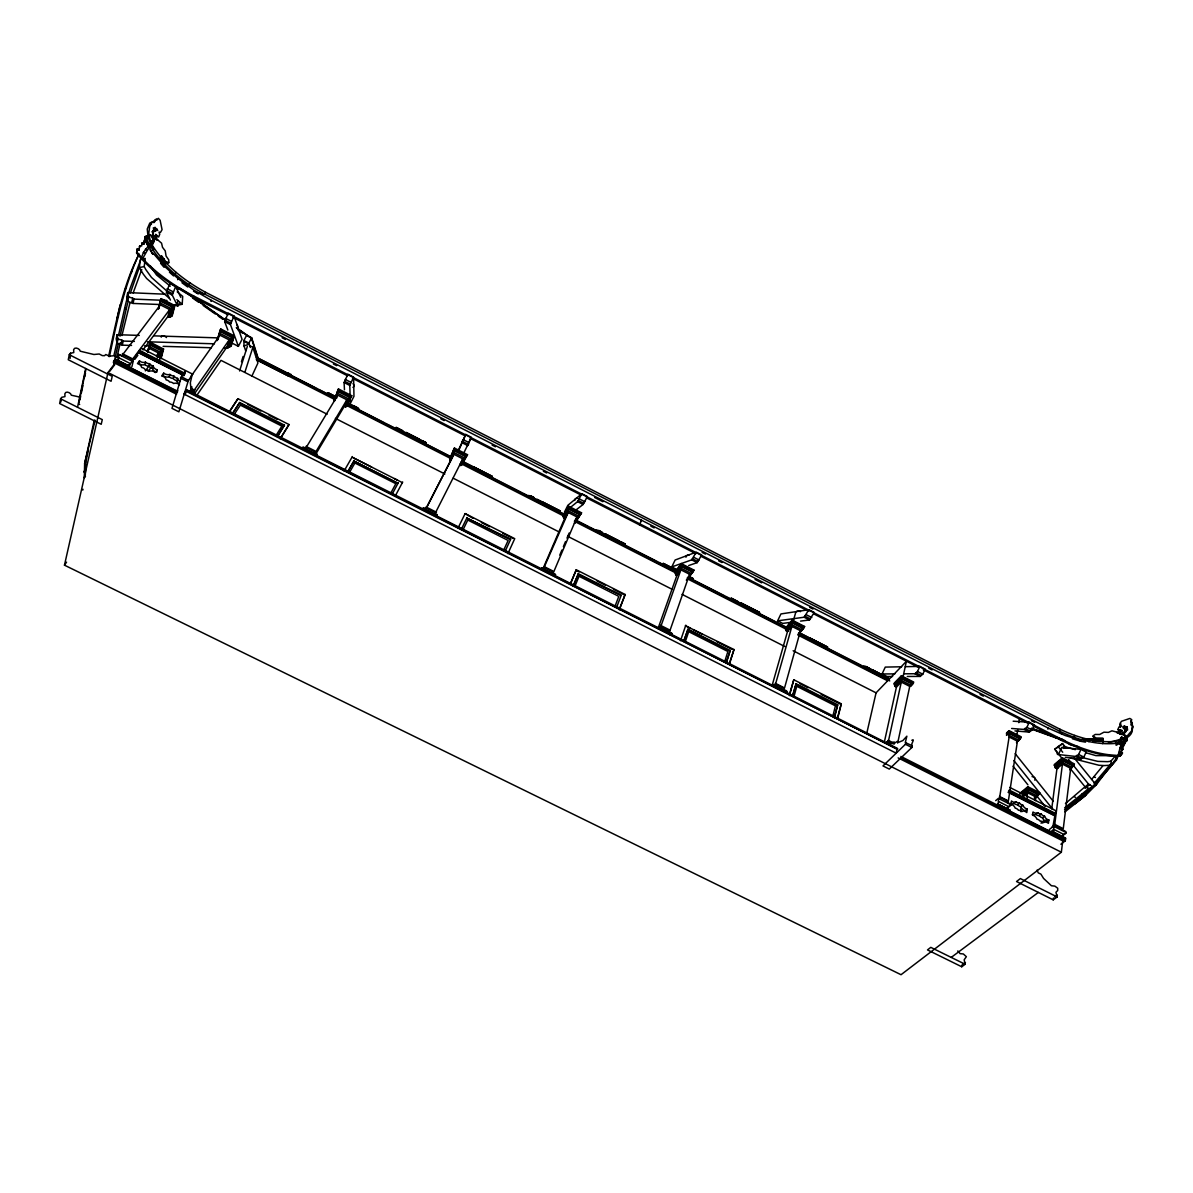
<?xml version="1.0" encoding="UTF-8"?>
<svg xmlns="http://www.w3.org/2000/svg" width="1193" height="1193" viewBox="0 0 1193 1193"><rect width="100%" height="100%" fill="white"/><g stroke="black" fill="none" stroke-linecap="round" stroke-linejoin="round"><path stroke-width="1.5" d="M1008.875 735.156L1019.15 740.391L1017.435 741.211L1008.368 800.935L999.779 796.596L1009.114 736.976L1009.084 730.653L1021.253 736.856L1016.525 742.702M1120.466 727.432L1120.853 723.823M1120.331 726.015L1120.018 723.376L1121.524 721.288L1129.846 718.44L1131.725 719.618L1130.964 721.422L1132.366 723.987L1132.023 726.164M454.011 448.836L449.821 459.931L450.865 460.423L453.877 454.279L453.996 449.955L466.224 456.188L467.537 454.712L454.429 448.031L454.011 448.836L467.119 455.517M541.652 569.434C540.936 564.945 545.305 570.94 544.485 567.57L553.612 572.163C550.346 573.654 558.443 573.565 554.462 575.891M147.932 235.916L147.246 229.011L149.766 223.121L151.183 222.36M150.452 235.826L149.155 235.483L148.827 232.993L149.662 226.61L152.152 221.823L153.957 222.614L155.299 220.019L156.626 220.213L158.356 218.304L160.13 220.302L162.069 229.653L160.488 232.381L159.012 232.068L159.743 234.246L158.669 236.989L155.701 234.335L155.821 238.108M775.614 685.244L775.51 684.171L784.353 688.629C781.161 690.255 789.691 690.091 785.889 692.656M338.007 389.738L334.338 401.206L337.992 390.857L350.399 397.18L351.786 395.733L338.484 388.948L338.007 389.738L351.324 396.523M152.137 222.375L156.522 218.841M423.053 509.59C422.441 504.997 427.094 511.394 426.304 507.905L435.564 512.587C432.298 514.004 440.128 513.944 436.071 516.151M1130.964 721.422L1132.053 722.436L1131.203 725.076L1133.052 726.149L1131.501 731.041L1127.668 735.47L1125.715 736.648L1124.552 735.738M1132.023 727.819C1133.484 732.293 1129.801 736.364 1126.028 738.184L1125.64 737.587M191.193 376.093L219.974 335.188L220.78 328.97L234.29 335.859L231.278 345.746L228.445 347.342L227.162 346.641L229.205 339.886L234.29 335.859M302.604 448.822C302.112 444.124 307.033 450.924 306.273 447.33L315.683 452.072C312.417 453.429 319.948 453.4 315.832 455.487M1085.928 739.481L1103.137 738.765L1103.227 740.51M245.713 350.876L244.013 345.955L243.879 340.527L246.683 335.188L251.678 337.738L258.195 358.407M1118.229 730.027L1119.109 731.652L1121.256 731.995M670.242 635.138C675.685 633.051 666.932 632.23 669.855 630.843C665.962 630.918 658.521 622.925 658.566 629.248M177.429 305.229L182.216 304.275L182.708 296.371L177.205 291.853M563.588 517.807L567.898 510.589L578.784 516.137L577.039 516.987L568.226 512.498L564.721 518.344L563.588 517.807L563.305 516.673L568.286 508.173L580.335 514.317L574.415 523.309L581.558 512.811L568.643 506.235L568.226 512.498L543.024 569.792M1032.75 725.732C1059.936 739.854 1088.344 756.347 1119.988 756.243L1121.48 754.17L1120.943 752.783M1064.544 809.689L1083.199 794.851A112.246 44.141 -61.1 0 0 1097.858 781.355C1106.463 771.334 1116.559 761.581 1121.778 749.353C1118.602 744.223 1120.272 756.332 1115.664 757.301M1120.436 748.056L1121.778 749.353L1122.151 745.58C1118.84 742.478 1122.106 745.252 1119.69 748.22M170.435 300.099L166.438 292.091L169.838 283.457L175.669 286.439L180.799 297.355M1115.723 741.375C1096.337 743.12 1077.204 737.453 1059.861 729.162L205.688 292.33C181.709 279.296 159.34 261.103 147.231 236.139L145.949 237.735C158.058 262.743 180.456 280.966 204.465 294L1059.593 731.19C1076.951 739.496 1096.113 745.163 1115.515 743.403L1115.723 741.375L1127.131 738.914L1122.225 748.861M85.478 476.29L84.315 477.901L84.628 463.51L95.127 420.279M85.329 474.799L85.807 461.9L88.193 451.208M1102.72 743.671L1102.928 741.643M179.233 303.276L177.697 306.183L172.254 295.059L175.669 286.439M1091.893 787.305L1075.311 801.8L1075.057 803.828L1085.645 795.388L1096.486 784.502L1096.71 782.459L1109.49 766.532M143.771 244.133L144.607 239.838L143.771 244.133L143.1 243.79M228.131 314.803C195.294 298.489 160.19 282.353 136.599 253.095L136.927 250.217L138.999 250.098L139.745 245.713L141.654 245.982L142.131 242.731L144.025 242.999M136.599 253.095L137.359 248.711L139.253 248.964L138.999 250.098M1085.869 793.345L1085.645 795.388L1064.902 811.881M894.243 744.104C890.694 743.597 887.279 739.556 886.757 743.537M1088.866 741.703L1089.105 739.66M191.834 375.303L188.539 380.448L181.425 376.779L185.318 371.291L185.109 372.857M1069.689 769.768L1074.446 763.967L1062.352 757.809L1054.314 764.534L1055.447 767.979L1056.938 768.71L1062.441 764.131L1062.352 757.809M1060.89 844.226L1065.304 840.826L1065.617 838.232L1053.016 831.804L1052.673 832.968M1070.703 768.337L1063.276 828.658L1054.761 824.348L1062.441 764.131L1070.703 768.337L1072.418 767.517L1062.217 762.327L1055.447 767.979M1074.356 737.498L1074.61 735.455M176.564 394.242L115.035 363.239L107.996 372.544L64.467 565.169L901.028 974.711L1061.352 852.22L1062.739 840.841L898.15 757.898M1057.162 896.957L1020.373 878.57L1016.525 881.523L1053.21 899.85L1057.162 896.957L1055.939 892.245L1057.699 890.515L1057.714 888.233L1054.836 886.116L1051.421 885.743L1043.562 878.421L1040.907 874.126L1038.253 872.858L1037.075 870.1M1053.21 899.85L1053.434 898.016M169.376 298.339L146.635 278.476L143.354 274.196L139.342 267.605L140.386 259.507L145.248 258.449L144.204 266.546L145.695 269.424L151.481 277.432L167.482 291.599M1052.748 827.375L1055.775 810.703L1009.74 787.41M1051.734 808.765L1056.938 768.71M1059.861 729.162L1059.593 731.19L1061.74 734.113M1048.871 819.979L1048.423 823.319A5.011 3.385 47.9 0 0 1044.621 822.126L1043.636 822.559A3.34 2.252 47.8 0 0 1040.221 821.276A3.788 2.565 47.8 0 0 1036.941 819.203L1036.255 817.816A4.459 3.012 47.7 0 0 1032.556 815.251L1033.019 811.971A4.906 3.311 47.4 0 0 1036.792 813.149L1037.776 812.701A4.429 2.982 47.4 0 0 1041.235 814.014A3.952 2.654 47.5 0 0 1044.591 816.161L1045.247 817.503A4.235 2.848 47.7 0 0 1048.871 819.979L1046.858 821.574A4.22 2.848 47.7 0 1 1043.249 819.114L1042.593 817.757A3.952 2.654 47.6 0 1 1039.252 815.609A4.429 2.982 47.5 0 1 1035.792 814.312L1034.808 814.759A4.891 3.311 47.4 0 1 1032.303 814.372M152.018 231.8L154.777 231.054L155.537 229.518L157.759 230.503L155.075 227.46L153.241 227.982L154.598 229.653L157.148 229.131M152.943 231.576L153.092 230.503L154.553 230.383M1039.625 792.674L1034.45 797.804L1039.491 793.584L1027.695 787.619L1020.075 793.986L1020.209 793.077L1027.829 786.709L1039.625 792.674L1034.495 796.894M1035.435 800.563L1035.942 796.969L1038.745 794.27L1027.74 788.692L1027.829 786.709M1027.262 809.122L1026.77 812.612A4.429 3.012 47.5 0 0 1022.789 811.106L1021.79 811.643A3.475 2.371 47.4 0 0 1018.449 810.33A3.504 2.386 47.3 0 0 1015.228 808.198L1014.572 806.841A4.459 3.042 47.2 0 0 1010.948 804.306L1011.455 800.965A3.982 2.714 46.9 0 0 1015.019 802.188L1015.884 801.681A5.458 3.698 47 0 0 1019.493 803.113A4.921 3.34 47.1 0 0 1022.819 805.171L1023.579 806.513A5.055 3.43 47.2 0 0 1027.262 809.122L1025.294 810.733A5.055 3.43 47.2 0 1 1021.611 808.138L1020.85 806.796A4.921 3.34 47.1 0 1 1017.54 804.738A5.443 3.698 47 0 1 1013.931 803.307L1013.051 803.814A3.982 2.714 47 0 1 1010.68 803.426M128.173 365.64L133.228 360.927L131.185 360.375L132.319 359.525L122.685 354.664L122.536 356.006L118.674 354.44L118.539 359.839L117.063 360.271L115.199 359.004L113.305 362.374M1027.113 798.281L1027.74 788.692L1022.058 793.434M1020.582 811.598L1021.357 806.2M1010.217 811.553L1009.8 810.017L997.721 803.933L997.333 805.066M1016.868 735.38L1017.704 729.937M1018.807 722.675L1019.374 719.036M775.286 685.513L774.033 684.335L773.467 686.378M965.152 964.272L930.808 947.361L927.483 949.911L961.737 966.762L965.152 964.272L964.168 959.798L966.36 956.682L963.333 953.953L960.097 953.654L957.8 950.94M961.737 966.762L962.02 965.018L965.435 962.512M227.848 330.058L224.657 321.603L228.191 313.073L233.992 316.041L242.06 339.319L238.391 346.343L232.963 343.584M238.391 346.343L230.443 324.556L233.992 316.041M174.879 305.572L169.689 309.583L167.9 316.503L169.257 317.234L172.239 315.713L174.879 305.572L161.264 298.638L158.684 308.003M161.1 358.586L163.575 349.027L150.348 342.331L147.872 351.324M60.589 398.79L59.65 403.532L101.211 424.29L102.285 419.638L60.589 398.79L61.738 397.299L64.959 396.613L64.854 393.779C65.54 390.558 70.998 392.586 71.297 395.181L80.185 397.194M69.269 354.724L68.269 359.749L111.083 381.268L112.217 376.332L69.269 354.724L70.462 353.217L73.757 352.576L73.638 349.698C74.384 346.432 79.931 348.58 80.259 351.204L93.919 354.5L99.198 353.993L102.27 355.589L104.522 355.693L105.804 354.53L109.353 356.125L114.215 355.738L118.718 357.945M60.813 402.026L61.44 398.88M70.462 353.217L70.119 358.437M905.8 742.449L905.427 744.268L882.984 765.921L889.277 769.082L911.825 747.504L912.198 745.685L905.293 742.568L906.874 736.185L902.877 740.555L898.433 742.374L897.181 741.435L894.854 743.045C894.929 740.51 891.052 743.239 889.396 745.088M77.545 407.275L85.687 368.503M79.663 404.502L78.649 403.995L86.06 368.726M79.916 399.774L80.662 396.24M81.392 392.721L82.884 385.667M84.748 376.854L85.478 373.32M897.673 743.09L909.737 686.378L913.719 682.068L901.371 675.775L894.258 683.082L895.048 686.393L896.435 687.064L901.297 682.083L901.371 675.775M896.912 749.83L896.197 753.171L183.901 394.018L186.6 389.708L897.628 748.473L897.464 749.308L185.899 391.155M1120.809 744.298L1122.151 745.58L1122.509 741.837L1120.436 740.704L1121.569 737.08L1116.857 744.835M1122.926 737.692L1121.495 737.378M1122.509 741.837L1121.823 741.42M886.101 742.896L888.576 740.465L901.297 682.083L909.737 686.378M902.847 677.654L906.397 661.34L876.065 692.835L866.61 733.993M884.401 741.807L896.435 687.064M94.322 420.1L84.628 463.51L85.807 461.9M108.578 356.453C116.243 321.752 122.73 285.888 139.059 254.034C124.012 286.574 116.825 321.782 109.428 356.632M117.123 318.263L120.105 305.065L121.388 303.425M139.283 335.397L117.138 334.696L116.213 338.797L117.063 343.137L122.268 345.165L131.543 345.433M136.927 250.217L137.553 248.636L137.299 249.769M82.794 490.084L82.988 489.264M165.693 294.224L127.77 292.598L126.786 296.938L127.681 301.322L133.019 303.44L160.384 304.543M113.946 355.38L117.675 339.036M118.495 335.397L124.698 308.152A119.225 25.142 -64.4 0 1 130.052 288.557L143.414 252.409L150.661 242.94M117.063 343.137L118.003 339.036L117.138 334.696M139.685 246.772C140.595 243.968 138.358 248.293 140.013 246.668M113.648 363.582L114.468 359.973L177.653 391.826M127.681 301.322L128.665 296.982L127.77 292.598M115.035 357.96L118.361 343.435M120.016 336.172L126.249 308.927A119.211 25.023 -64.4 0 1 127.755 302.768M141.967 243.133L141.713 244.252L142.399 243.7M117.018 356.99L120.299 342.689M121.94 335.531L130.007 302.679M117.868 357.9L118.674 354.44L133.079 361.718L131.841 366.862M121 344.27L121.954 340.169L118.003 339.036M131.722 302.515L132.721 298.19L128.665 296.982M122.268 345.165L123.207 341.079L121.954 340.169M145.367 249.248L147.38 250.202L143.041 257.942M147.753 246.25L149.871 246.742L147.38 250.202M133.019 303.44L134.019 299.115L132.721 298.19M150.124 243.268L152.242 243.76L149.766 247.205M872.62 673.031L873.022 671.286M150.214 248.651L152.749 254.184L149.945 249.784M129.396 366.683L130.156 363.477L118.927 357.811M133.318 359.689L141.296 348.192L192.878 374.274M139.492 360.838L138.895 363.313A4.504 3.191 16.3 0 0 143.414 364.909L144.875 364.566A4.205 2.982 16.5 0 0 148.961 366.147A4.712 3.34 16.6 0 0 152.54 368.413L152.972 369.636A5.204 3.698 16.7 0 0 156.686 372.291L157.312 369.845A5.204 3.698 16.8 0 1 153.599 367.19L153.166 365.968A4.712 3.34 16.7 0 1 149.587 363.686A4.205 2.982 16.5 0 1 145.486 362.105L144.025 362.448A4.504 3.191 16.3 0 1 139.492 360.838L137.463 363.597A5.339 3.803 16.1 0 1 141.221 366.266L141.669 367.489A3.564 2.535 16.2 0 1 145.203 369.741A4.026 2.863 16.3 0 1 149.2 371.291L150.691 370.948A4.727 3.37 16.5 0 1 155.344 372.559L157.312 369.845M1127.281 728.491L1125.909 731.607L1122.449 734.113M153.017 253.065L164.231 266.099L163.963 267.202L160.593 263.295M837.292 718.544L841.289 703.781L793.792 679.771L789.453 694.415M837.784 718.037L841.289 703.781M147.634 351.801L149.796 343.077L163.023 349.788L160.966 357.751M158.341 308.883L160.697 299.398L174.312 306.333L171.688 316.458M832.774 716.471L835.428 705.838L796.775 686.303L793.897 696.861M834.175 717.634L837.71 704.809L796.089 683.768L792.689 695.087M834.653 717.127L837.71 704.809M147.962 351.353L149.751 344.18L162.099 350.429L163.575 349.027M158.684 308.435L160.652 300.517L173.358 306.989L170.912 316.443M144.875 364.566L145.486 362.105M147.947 351.95L150.348 342.331M158.714 308.823L161.264 298.638M148.961 366.147L149.587 363.686M152.54 368.413L153.166 365.968M157.267 357.885L158.52 352.979L162.099 350.429L159.787 359.347M177.682 279.669L177.966 278.551L164.231 266.099M158.997 356.961L160.235 352.114L149.08 346.477L149.483 348.416L147.276 351.383M169.257 317.234L171.449 308.704L159.981 302.858L160.384 304.856L123.147 354.067L132.766 358.929L169.689 309.583L160.384 304.856M159.922 358.019L161.771 350.876L149.423 344.628M170.569 316.891L173.015 307.436L160.309 300.964M177.921 300.919L176.803 305.199L173.164 305.05M180.039 381.432A4.22 3.012 17.5 0 1 177.951 379.523L177.638 378.36A5.771 4.116 17.4 0 1 173.88 376.063A5.219 3.713 17.2 0 1 169.913 374.453L168.377 374.691A5.369 3.818 17 0 1 163.724 373.126L163.083 375.571A5.369 3.818 17 0 0 167.736 377.122L169.257 376.884A5.204 3.713 17.2 0 0 173.224 378.494A5.771 4.116 17.3 0 0 176.982 380.791L177.28 381.939A4.205 3.012 17.4 0 0 179.368 383.863M169.257 376.884L169.913 374.453M193.296 297.012L193.594 295.924C172.269 284.859 152.212 270.602 136.852 251.962M173.224 378.479L173.88 376.063M792.659 696.354L796.089 683.768M789.438 695.653L793.792 679.771M176.982 380.791L177.638 378.36M181.47 376.481L171.986 408.349L178.875 411.824L188.494 380.03M800.458 630.739L791.898 626.385L787.469 631.634L785.367 628.681L791.839 620.957L804.38 627.354L800.458 630.739L784.547 687.943L775.704 683.485L791.898 626.385L792.077 620.077L804.619 626.474L798.475 633.99M210.997 301.441L211.31 300.353L193.803 290.078L177.966 278.551M185.228 394.57L186.6 389.708M793.106 621.642L795.522 613.127A3.475 2.341 15.3 0 1 797.103 611.248A3.475 2.341 15.3 0 1 800.503 611.636M772.229 685.08L787.469 631.634M785.367 628.681L792.077 620.077M230.741 346.507L233.753 336.62L220.243 329.745L217.156 340.587L220.78 328.97M228.445 347.342L230.965 339.006L219.572 333.205M229.697 346.969L232.501 337.738L219.885 331.311M230.01 346.507L232.814 337.276L220.213 330.864M729.654 663.487L733.993 649.529L685.393 625.714L690.374 628.234M729.758 662.279L733.993 649.529M724.628 661.906L727.894 651.497L688.689 631.679L685.185 642.013M725.896 663.442L730.22 650.483L688.003 629.143L684.007 640.238M726.343 662.89L730.22 650.483M1120.003 724.479L1121.032 726.283L1119.004 726.94L1117.871 729.445L1121.838 730.414L1122.151 731.965M241.448 361.733L243.118 356.468M239.584 370.948L247.339 346.402M344.464 389.768L344.091 382.535L347.879 374.214L353.59 377.137L349.788 385.443L350.369 403.338L353.963 396.344L353.62 378.882M1120.063 744.462L1121.226 740.644L1120.436 740.704M244.923 372.112L252.871 347.282L249.561 345.597M280.892 437.831L289.019 424.529L237.944 398.701L229.653 411.525M133.139 292.986L141.758 269.484M233.336 412.465L239.689 402.533L284.441 425.14L277.358 436.742M257.942 358.497L251.395 338.201L236.318 327.598M683.828 641.446L688.003 629.143M680.517 640.716L685.811 625.162M1122.717 742.285L1126.774 740.018M1126.61 740.48L1125.118 735.037L1119.78 734.142A2.461 1.775 -7.2 0 0 1117.125 732.189L1111.936 730.817L1108.357 732.413L1103.943 732.189L1099.692 734.485L1095.219 734.441L1093.101 735.872L1094.577 740.614M687.287 579.142L686.363 580.26L693.908 570.06L681.188 563.573L675.387 571.715L675.685 574.832L676.908 575.414L680.875 569.851L681.188 563.573M1119.988 756.243L1122.509 753.066L1121.256 751.754L1122.881 749.293L1121.629 747.996L1123.239 745.55L1121.987 744.253L1123.478 742.195M689.569 574.28L670.093 630.172L661.116 625.639L680.875 569.851L689.569 574.28L691.314 573.43L680.577 567.972L675.685 574.832M658.357 627.622L676.908 575.414M161.622 259.209L161.756 255.973L165.633 261.476L168.944 262.609L168.705 259.82L166.095 256.077L165.23 250.873L162.516 247.324L161.562 243.178L157.61 239.778A2.61 1.655 69.7 0 0 154.717 238.928L153.494 239.271L151.72 237.213M139.357 267.232L131.618 289.362A119.211 25.023 -64.4 0 0 130.544 292.837M619.57 608.713L625.147 594.487L576.279 569.777L570.329 583.869M619.316 609.847L625.147 594.487M614.902 606.551L618.809 596.366L579.023 576.264L574.892 586.374M616.542 607.505L621.18 595.367L578.351 573.714L573.043 586.33M334.279 400.162L338.484 388.948M336.545 398.417L337.44 393.228L348.654 398.939L350.399 397.18L346.611 406.44L345.493 406.873L344.345 406.246L346.895 399.819L348.654 398.939L345.493 406.873M346.611 406.44L351.786 395.733M573.415 585.748L578.351 573.714M570.701 583.288L576.279 569.777M1051.853 827.301L1054.672 825.079L1065.767 831.581L1066.05 833.221L1062.769 835.368L1063.366 837.411M352.114 457.202L402.399 482.643M353.963 461.08L398.03 483.344L353.963 461.08L347.61 472.174M575.294 522.773L581.558 512.811M576.01 522.176L576.368 521.341M559.756 555.148L561.933 550.033M563.379 546.633L565.542 541.533M566.988 538.132L569.165 533.017M192.848 394.301C198.142 392.586 191.134 391.781 193.922 390.618L190.731 389.007M542.74 569.285L564.721 518.344M563.305 516.673L563.528 514.809M458.246 450.492L465.762 434.431L471.384 437.294L467.328 445.407L461.706 442.543M459.007 449.865L465.762 434.431M507.905 553.641L514.735 538.654L465.136 513.587L473.084 518.373M1080.962 749.383L1061.666 747.474L1058.43 754.558L1075.668 756.451L1078.651 754.453L1080.962 749.383L1086.137 752.037L1083.841 757.108L1080.843 759.091L1065.215 757.331M142.981 244.252L145.949 237.735L148.558 246.519M143.518 244.267L147.231 236.139M151.287 243.148L152.749 239.972L150.557 243.417M152.122 245.549L154.315 240.777L152.674 240.017M503.58 550.391L508.143 540.444L467.775 520.044L462.973 529.901M505.146 551.3L510.559 539.445L466.791 518.09L510.559 539.445M1011.634 728.461L1024.041 729.43L1026.905 727.342L1029.246 722.272L1034.465 724.926L1032.124 730.012L1029.261 732.084L1014.96 730.921M251.812 376.287L257.912 363.045L252.871 347.282M463.674 453.251L470.668 438.83M903.936 673.821L914.897 673.732L917.477 671.495L919.878 666.395L925.171 669.109L922.785 674.209L920.176 676.431L907.291 676.461M892.558 676.491L887.025 676.506L882.045 673.97L885.281 667.096L901.669 666.768M800.548 621.106L809.48 619.957L814.252 612.441L808.869 609.698L804.112 617.228L777.627 620.822L780.938 613.933L807.124 609.966M676.893 569.538L671.763 566.929L691.686 559.86L696.22 552.15L701.678 554.939L697.13 562.649L688.704 565.527M191.059 392.124L191.864 386.815L190.85 387.636L190.343 382.729L192.103 374.915M449.642 458.843L454.429 448.031M461.229 529.498L467.104 517.479M671.763 566.929L675.134 560.009L694.594 552.747M449.821 459.931L453.534 452.341L464.584 457.978L466.224 456.188L460.811 465.524L459.782 464.957L462.824 458.843L464.584 457.978L460.811 465.524M457.873 528.41L465.136 513.587M183.916 375.601L184.676 374.065M569.658 508.024L577.561 501.642L581.856 493.738L587.388 496.556L583.094 504.46L576.338 509.694M461.795 465.031L467.537 454.712M462.63 464.495L463.048 463.674M449.597 457.858L450.015 457.053L347.014 404.636M426.199 508.397L450.865 460.423M250.321 347.446L248.89 343.092L251.678 337.738M395.45 495.632L402.697 482.002M390.618 493.395L395.852 483.702L354.888 463.003L349.415 472.622M392.288 493.932L398.328 482.718M347.879 471.533L354.232 460.423M344.091 471.011L352.382 456.561M1122.419 746.848L1127.131 738.914L1123.955 740.063M315.429 454.727L344.345 406.246M347.551 405.948L348.028 405.158M563.171 515.644L568.643 506.235M334.323 399.208L334.801 398.417M334.92 399.476L335.859 397.925M574.385 521.356L577.039 516.987L553.88 571.507L544.769 566.914M152.122 244.222L154.315 240.777M280.146 438.756L289.019 424.529M277.596 436.071L284.441 425.14M275.971 435.564L281.906 426.125L240.345 405.128L234.35 414.195M640.939 521.132L641.536 520.223L639.493 524.89M1123.552 728.729L1123.031 726.448L1124.402 726.164L1127.057 726.94L1127.355 728.491L1125.238 728.312L1124.402 726.164M232.531 413.345L239.689 402.533M228.862 412.375L237.944 398.701M257.986 357.646L257.047 360.003L335.024 399.67M621.18 595.367L577.979 574.295M196.875 395.241L221.003 360.361L327.15 414.225M194.504 393.705L227.162 346.641M64.467 565.169L66.569 562.142M1117.513 756.809L1096.486 784.502M217.857 338.916L217.484 340.139M176.579 391.274L177.846 390.514M675.492 573.132L680.89 565.542L692.775 571.596M675.298 573.639L680.711 566.049L692.596 572.103M163.724 373.126L161.637 376.034A4.697 3.37 16.8 0 1 165.723 378.628L166.11 379.926A3.683 2.64 16.9 0 1 169.585 382.073A3.698 2.654 17 0 1 173.537 383.52L174.998 383.192A4.712 3.385 17.2 0 1 179.532 384.728M688.033 578.396L693.908 570.06M687.735 579.008L693.61 570.91L680.89 564.423L675.089 572.58L575.548 521.908M83.734 471.936L84.912 470.325M205.688 292.33L204.465 294L195.846 292.315M148.096 371.441L151.377 366.967M145.367 370.889L149.751 364.924M156.328 355.961L158.52 352.979L149.483 348.416M143.011 349.877L167.9 316.503M188.792 284.665L190.03 283.009M128.933 367.265L129.381 366.072L117.063 360.271M134.794 359.391L137.896 355.246M109.667 371.381L114.707 364.73M174.73 274.062L175.982 272.407M117.168 318.218L118.405 316.622M162.695 262.475L163.963 260.835M124.639 289.899L125.921 288.259M153.017 250.247L154.285 248.621M146.948 250.053L145.725 248.785M149.319 247.055L148.111 245.788M130.589 273.242L131.871 271.616M1110.996 763.595L1096.471 780.654A112.246 44.052 -61.1 0 1 1094.011 783.175M1091.565 779.506L1102.779 765.906M1131.277 722.958L1131.367 720.393M785.829 629.263L791.854 622.075L803.56 628.025M786.172 631.022L791.615 624.521L802.188 629.904M804.619 626.474L799.176 632.872L827.524 647.501M798.326 634.512L803.411 628.547L791.705 622.582L785.68 629.785L788.588 631.276M1125.595 731.741L1125.297 727.745L1123.239 727.178M1125.088 730.832L1125.73 730.086L1124.775 728.774M1070.106 757.883L1098.962 765.265L1104.345 765.563L1111.876 765.145L1116.797 759.583L1115.709 755.691L1095.935 755.631L1085.63 752.649M1081.514 757.376L1097.828 761.388L1107.671 761.671L1110.772 761.268L1115.709 755.691M157.476 236.796L155.836 237.198L154.359 235.632M1007.369 802.203L1008.249 801.651C998.452 796.387 998.66 795.82 998.168 804.529M1121.748 734.127L1125.074 731.205L1124.775 729.296M894.064 683.977L901.177 676.67L913.54 682.963L910.498 685.9M894.571 684.588L901.207 677.773L912.734 683.649M894.452 685.125L901.088 678.31L912.63 684.186L910.393 686.437M895.048 686.393L901.043 680.234L911.452 685.543M1094.294 784.89L1096.71 782.459M1121.838 730.414L1117.334 733.203L1117.125 732.189M1123.418 734.724L1124.537 733.665L1124.224 732.129M1065.453 803.53L1084.049 787.604L1085.421 788.305M1006.504 732.964L1009.084 730.653M1006.355 733.874L1008.935 731.563L1021.119 737.781L1016.704 741.673M1006.579 734.828L1008.98 732.681L1020.343 738.467M1006.489 735.365L1008.89 733.218L1020.269 739.004L1016.615 742.21M1132.321 729.37L1132.724 726.955M1047.872 729.087L1048.736 728.341L1065.17 735.499L1079.68 740.003M1060.965 740.137L1061.83 739.392C1080.142 748.578 1100.2 755.452 1120.883 755.527M1062.859 759.419L1054.672 749.323L1062.575 743.582L1066.035 747.832M1062.575 743.582L1054.672 749.323M995.693 800.652L998.377 798.371L1011.232 804.857L1007.653 807.586L1008.204 809.585M911.81 740.286C915.926 737.632 909.782 745.625 912.198 745.685M1072.358 738.735L1080.426 741.241L1081.29 740.51M1054.194 765.459L1062.232 758.718L1074.341 764.892L1071.627 767.114M1054.776 766.1L1062.292 759.837L1073.566 765.578M1021.969 793.986L1027.665 789.229L1038.671 794.806L1034.376 798.341M1008.503 807.124L1011.142 804.291L1007.399 802.561M1022.52 795.418L1027.65 791.138L1037.597 796.163L1035.017 798.296M1013.931 803.307L1015.884 801.681M1023.967 796.134L1027.874 792.883L1035.942 796.969M580.454 494.886L567.838 505.325L564.393 512.274L567.018 510.157M1017.54 804.738L1019.493 803.113M1020.85 806.796L1022.819 805.171M1035.792 814.312L1037.776 812.701M1123.12 745.923L1122.225 746.654L1122.151 745.759M1039.252 815.609L1041.235 814.014M1121.539 753.588L1122.434 752.872L1121.48 754.17M1042.593 817.757L1044.591 816.161M1071.031 769.53L1085.063 786.858L1088.538 784.084L1092.907 786.858L1096.024 784.755L1074.103 757.779M1040.967 823.11L1043.845 820.814M1085.063 786.858L1086.361 787.276L1089.835 784.502M1042.324 823.036L1046.544 819.651M1053.404 832.386C1053.926 828.807 1053.464 825.899 1054.672 825.079M1064.618 807.855L1081.827 794.15A112.246 44.052 -61.1 0 0 1089.105 787.902M1086.361 787.276L1089.418 789.632L1092.907 786.858M1096.024 784.755L1089.418 789.632M1065.155 809.868L1075.311 801.8M1049.333 829.538L1053.538 826.212L1066.288 832.639M1049.855 832.475L1053.792 829.374L1063.738 834.399M1062.053 835.935L1064.872 833.743M155.075 227.46L152.525 231.74L153.539 238.913L153.271 232.158L154.777 231.054M951.224 957.412L1038.328 892.424M1054.761 897.061L1057.386 895.123M164.515 262.549L161.174 256.241L165.663 263.653M1100.065 741.405L1102.884 738.109L1096.263 738.02L1093.116 736.215M1108.401 742.3A60.992 42.948 -8.5 0 0 1121.987 738.706L1125.879 736.916M1115.813 744.984L1126.938 740.928L1115.515 743.403M244.013 345.955L249.218 344.076L244.222 341.526M132.885 359.421L133.333 358.825M194.489 390.514L194.906 389.917M316.279 451.983L316.637 451.357M153.077 222.181L154.911 221.644M149.751 224.403L151.586 223.881M147.022 244.684A64.467 39.995 70.3 0 1 146.008 241.523L144.979 236.96A1.566 0.999 69.4 0 1 146.098 236.363L151.004 235.036L154.717 238.928M144.979 236.96L149.259 235.737A1.566 0.999 69.5 0 1 150.378 235.14M145.114 238.346L149.408 237.124L149.259 235.737M154.971 236.02L156.805 235.498M156.387 240.121L157.61 239.778M161.234 259.433L164.082 258.657M436.176 512.513L436.504 511.872M165.857 263.608L168.705 262.848M139.342 267.605L144.204 266.546M1124.716 727.7L1123.851 728.267M146.098 236.363L147.395 236.691M789.841 622.478L782.697 623.402L777.627 620.822M1103.152 739.049L1082.409 738.885M1086.734 739.794L1098.544 739.839M1092.892 740.689L1103.122 740.078M1092.952 741.047L1103.197 740.421M1093.012 741.121L1101.527 740.614M1098.619 741.464L1101.974 741.256M905.308 666.693L919.878 666.395M882.045 673.97L894.81 673.881M144.547 345.806L150.109 345.97M163.113 346.343L211.385 347.745M224.388 348.117L228.102 348.222M123.207 341.079L134.377 341.407M147.41 341.794L214.412 343.808M154.046 335.859L218.632 337.902M134.019 299.115L166.945 300.472M1013.17 721.198L1029.246 722.272M161.144 256.42L164.709 262.579M160.891 256.599L160.294 257.181L162.129 260.193M1082.558 738.721L1091.908 740.242M1080.426 741.241L1085.541 742.15M176.892 288.631L182.052 289.631M1069.241 744.357L1078.561 746.699M1094.816 739.302L1093.906 739.764M1063.306 746.177L1075.325 749.666M1031.468 728.237L1062.888 739.6M1032.184 728.744L1065.155 740.674M1031.304 728.55L1062.545 739.854M1033.153 729.684L1055.85 737.885M186.108 390.424L897.464 749.308M998.63 801.562L1008.652 806.602M115.199 359.004L129.664 366.296M997.512 803.903L1010.396 810.39M1052.822 831.789L1065.617 838.232M127.711 366.355L177.101 391.006M1005.595 808.973L1052.957 832.833M900.879 756.437L1065.468 839.41M113.589 361.121L176.818 392.989M900.581 757.809L1065.304 840.826M107.996 372.544L1061.352 852.22M247.607 404.382L260.79 411.033M269.022 415.194L277.253 419.354M353.724 458.023L371.575 467.059M394.286 478.542L397.537 480.183M481.346 522.549L489.607 526.724M502.82 533.405L512.736 538.416M575.906 570.358L579.157 572.014M597.082 581.066L605.224 585.181M613.366 589.297L624.759 595.068M693.7 629.919L702.006 634.124M716.948 641.67L731.891 649.231M799.877 683.604L808.064 687.75M821.157 694.371L840.811 704.302M139.641 350.399L184.84 373.26M1055.432 813.402L1009.338 790.094L1008.652 790.661L1054.731 813.969M139.432 351.279L184.602 374.11M239.465 403.204L284.202 425.812M687.586 629.695L729.788 651.02M795.627 684.29L837.232 705.317M138.582 352.397L183.797 375.258M1008.443 792.033L1054.552 815.341M138.492 352.77L183.692 375.616M1008.145 792.286L1054.254 815.58M180.367 378.032L187.405 381.581M905.427 744.268L911.825 747.504M191.148 388.396L194.34 390.007L229.205 339.886L219.974 335.188M888.576 740.465L892.931 742.657M190.075 390.484L194.847 392.885M302.843 447.39L316.92 454.488M423.261 508.143L437.115 515.137M541.816 567.972L555.461 574.862M658.566 626.892L672.002 633.677M773.556 684.916L786.784 691.597M886.802 742.076L890.067 743.716M1057.923 768.277L1054.716 766.652L1062.217 760.373L1073.506 766.13M124.698 308.152L126.249 308.927M1081.827 794.15L1083.199 794.851M335.442 418.43L444.885 473.994M453.176 478.199L559.323 532.063M567.614 536.268L672.091 589.297M682.038 594.353L784.86 646.546M793.151 650.752L876.065 692.835M1074.088 796.626L1075.445 797.312M193.594 295.924L1061.83 739.392M233.112 317.353L347.551 375.795M352.531 378.345L465.33 435.937M470.296 438.487L581.438 495.244M586.404 497.779L695.907 553.701M700.887 556.251L808.735 611.323M813.715 613.873L918.252 667.26M923.233 669.795L1027.77 723.197M167.08 288.676L172.91 291.659M225.447 318.292L231.248 321.245M345.209 379.404L350.921 382.327M463.138 439.606L468.774 442.484M579.306 498.883L584.838 501.716M693.715 557.28L699.173 560.069M806.438 614.813L811.807 617.556M917.477 671.495L922.785 674.209M1026.905 727.342L1032.124 730.012M1078.651 754.453L1083.841 757.108M166.856 290.794L172.687 293.761M225.104 320.335L230.905 323.288M344.613 381.298L350.31 384.221M462.302 441.35L467.91 444.214M578.217 500.493L583.75 503.327M692.402 558.756L697.845 561.545M804.887 616.155L810.256 618.899M915.717 672.718L921.011 675.417M1024.921 728.431L1030.141 731.1M1076.578 755.482L1081.753 758.137M166.438 292.091L172.254 295.059M224.657 321.603L230.443 324.556M344.091 382.535L349.788 385.443M577.561 501.642L583.094 504.46M691.686 559.86L697.13 562.649M804.112 617.228L809.48 619.957M914.897 673.732L920.176 676.431M1024.041 729.43L1029.261 732.084M1075.668 756.451L1080.843 759.091M174.864 304.737L177.697 306.183M243.879 340.527L248.89 343.092M568.286 507.055L581.2 513.646M337.708 391.334L350.116 397.657M453.743 450.447L465.986 456.665M568.077 508.68L580.126 514.809M1094.07 776.807L1095.457 777.508M1009.114 736.976L1017.435 741.211M354.56 406.231L357.87 407.917M419.295 439.173L406.023 432.418L425.901 442.648M422.62 440.858L425.931 442.558M474.068 467.059L492.336 476.35M533.838 497.466L530.512 495.781L533.763 497.556M542.129 501.701L560.397 510.992M601.898 532.108L598.573 530.423L601.809 532.182M605.209 533.808L618.496 540.563M621.807 542.248L625.132 543.948M663.308 563.379L669.959 566.75M673.27 568.45L676.595 570.135M689.867 576.89L693.193 578.575M741.33 603.076L759.598 612.382M809.391 637.718L827.644 647.024M865.835 666.455L869.145 668.14M872.471 669.825L885.758 676.595M349.579 403.801L357.87 408.021M464.077 462.079L492.277 476.439M537.089 499.241L560.322 511.066M605.119 533.867L625.028 544.008M663.204 563.424L669.84 566.809M673.15 568.494L676.476 570.179M689.748 576.935L693.073 578.635M731.234 598.051L737.87 601.436M741.196 603.121L759.449 612.412M799.265 632.678L827.48 647.038M865.641 666.469L888.874 678.28M287.871 372.857L291.196 374.557M327.732 393.138L334.502 396.434M349.31 404.129L359.272 409.199M395.808 427.795L425.782 442.886M463.883 462.437L492.113 476.812M528.648 495.393L560.188 511.454M596.724 529.886L624.953 544.411M663.114 563.678L676.416 570.612M689.658 577.188L693.029 579.052M731.145 598.304L759.449 612.859M863.926 665.873L888.964 678.772M257.002 357.572L289.288 373.991L288.542 376.093L256.316 359.689M404.009 432.403L407.335 434.088M472.01 467L475.336 468.7M540.011 501.612L543.337 503.297M608.027 536.224L611.338 537.909M744.029 605.433L747.34 607.118M755.631 611.338L758.957 613.023M812.03 640.044L815.341 641.73M823.632 645.95L826.958 647.635M256.45 357.527L335.874 398.149M347.342 403.801L450.283 456.382M461.959 462.123L564.93 514.526M576.249 520.267L676.222 571.149M687.854 577.069L787.514 627.786M798.415 633.319L889.307 679.578M257.792 358.72L264.428 362.09M267.739 363.776L276.03 367.996M289.303 374.751L315.832 388.262M319.157 389.947L332.415 396.687M357.289 409.348L383.833 422.859M387.143 424.544L400.416 431.299M403.726 432.984L412.017 437.205M425.29 443.945L450.164 456.606M465.091 464.211L468.417 465.896M476.708 470.117L480.018 471.802M488.31 476.022L519.82 492.053M523.145 493.738L536.403 500.493M544.694 504.714L548.019 506.399M556.311 510.619L564.602 514.839M576.204 520.745L587.821 526.65M591.131 528.35L604.404 535.09M612.695 539.311L616.006 540.996M624.297 545.216L655.807 561.262M659.132 562.947L672.39 569.687M692.298 579.828L723.808 595.859M727.119 597.544L740.391 604.299M748.682 608.519L752.008 610.205M755.318 611.89L785.173 627.086M800.1 634.676L808.392 638.896M816.683 643.116L819.994 644.802M823.319 646.487L859.795 665.053M863.121 666.738L876.378 673.493M884.669 677.713L887.995 679.399M290.838 375.944L294.149 377.629M302.44 381.849L305.766 383.535M358.81 410.541L362.135 412.226M370.426 416.446L373.737 418.132M426.796 445.123L430.106 446.808M438.398 451.029L441.723 452.714M491.456 478.035L498.092 481.405M506.384 485.626L509.694 487.311M559.442 512.617L564.423 515.152M625.758 546.364L634.05 550.584M642.341 554.805L645.667 556.49M693.744 580.961L702.036 585.181M761.731 615.543L770.022 619.764M829.702 650.14L837.993 654.361M257.375 359.004L335.382 398.716M461.542 462.929L564.453 515.316M576.07 521.237L675.656 571.939M687.272 577.844L786.873 628.547M798.49 634.452L889.769 680.935M346.537 405.381L451.163 458.753M461.05 463.645L563.976 516.151M688.406 579.321L786.291 629.248M797.938 635.049L887.488 680.741M143.414 252.409L144.994 253.214M1119.317 751.993L1120.704 752.708M211.31 300.353L1048.736 728.341M282.115 337.768L285.41 339.468M333.369 363.969L336.68 365.654M440.858 418.892L444.169 420.577M492.113 445.093L495.423 446.779M543.382 471.28L546.692 472.98M594.636 497.481L602.912 501.701M650.871 526.202L654.167 527.903M702.14 552.419L705.451 554.104M718.693 560.874L722.004 562.559M755.08 579.47L761.701 582.84M809.674 607.356L812.985 609.056M928.78 668.214L932.076 669.914M980.05 694.43L983.36 696.115M1031.334 720.632L1034.644 722.317M1121.539 736.976L1122.941 737.781M152.48 240.285L154.061 241.09M193.505 291.181L198.277 293.985M183.558 290.466L225.775 320.171M179.606 288.065L226.103 320.753M236.617 328.135L248.606 336.575M192.58 298.026L198.634 302.276M203.168 305.468L215.262 313.968M218.289 316.1L222.837 319.277M237.959 329.909L242.492 333.101M181.992 282.801L187.748 286.991M170.301 286.201L156.507 274.912L150.363 265.935M176.862 299.667L182.216 304.275M169.451 272.198L173.567 275.926M122.745 353.471L122.297 354.067M306.303 446.137L305.93 446.764M426.319 506.727L425.99 507.368M1058.027 746.46L1062.724 752.246M1068.6 759.494L1070.941 762.387M1073.282 765.28L1088.538 784.084M1015.168 753.648L1053.344 801.383M1013.901 760.582L1052.942 809.465M1013.036 766.174L1027.919 784.845M1037.075 796.313L1045.083 806.364M660.862 625.132L660.624 625.803M775.495 683.007L775.301 683.693M1091.312 739.943L1103.107 738.944M1125.849 738.616L1125.506 735.619M145.546 241.299L148.35 245.713M888.397 740.003L888.248 740.704M999.63 796.149L999.51 796.864M1054.627 823.916L1054.523 824.646M155.314 229.653L155.925 231.039M1056.357 750.71L1057.55 754.543M1110.772 761.268L1111.876 765.145M149.408 237.124L150.288 240.3A64.571 39.936 70.4 0 0 151.302 243.491M1120.242 730.161L1120.555 731.697M1124.82 737.602L1125.551 741.181M1131.188 723.719L1131.501 725.255M1127.057 726.94L1127.579 730.027M153.658 249.74A64.571 39.936 70.4 0 1 151.854 245.057M153.494 239.271A2.61 1.655 69.7 0 1 155.701 239.197M1118.452 733.248A2.461 1.775 -7.2 0 1 1119.944 734.336M1032.079 776.613A3.43 2.073 9.6 0 1 1034.928 778.06A3.43 2.073 9.6 0 1 1034.749 780.133M236.646 324.213A3.698 2.446 35.4 0 1 236.825 328.12M353.039 383.624A3.609 2.461 31.8 0 1 352.964 387.367M461.93 442.961A3.549 2.446 27.7 0 1 463.003 440.754M468.476 443.557A3.549 2.446 27.7 0 1 467.388 445.75M574.758 500.508A3.504 2.431 23.3 0 1 577.606 498.242M1063.261 748.399A3.534 2.177 8.4 0 1 1068.138 748.235M161.204 337.157A3.639 2.311 35.9 0 1 163.322 335.934A3.639 2.311 35.9 0 1 166.513 337.559M685.945 557.235A3.475 2.386 19.1 0 1 689.002 555.088M1121.912 749.83L1122.807 749.1L1121.912 749.83M462.824 458.843L435.877 511.946L426.632 507.264L453.877 454.279L462.824 458.843M346.895 399.819L316.056 451.446L306.646 446.704L337.798 395.181L346.895 399.819M334.637 396.091L328 392.706L334.637 396.195M402.697 430.733L396.061 427.348L402.682 430.822"/></g></svg>
